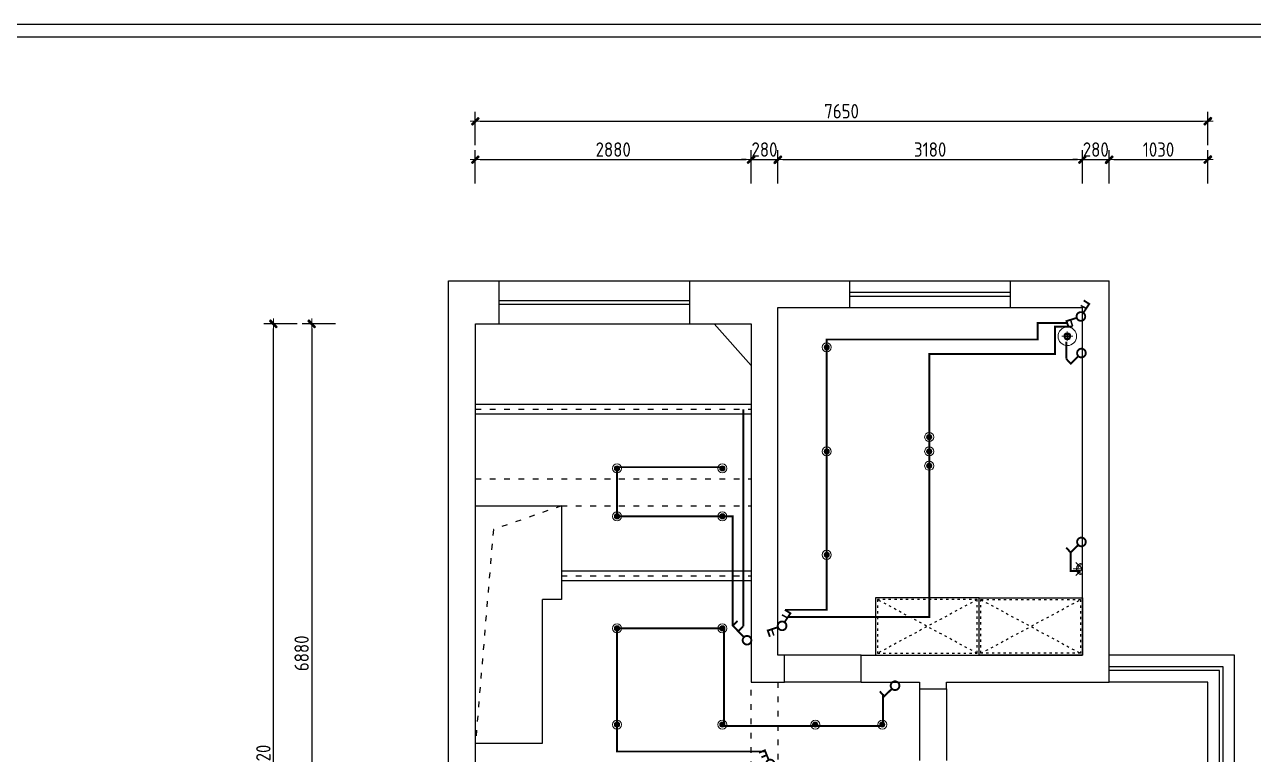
# Model space of a CAD drawing. Header units: millimetres. Extents: x -58733 to 427521, y -235734 to 553534.
# Drawn here: x 299084 to 311918, y -197216 to -189596 of the extents above; entities that cross this region are included whole.
import ezdxf

# ---------------------------------------------------------------- set-up
doc = ezdxf.new("R2010")
doc.units = ezdxf.units.MM
doc.linetypes.add('ACAD_ISO02W100', pattern=[15, 12, -3])
doc.linetypes.add('ACAD_ISO03W100', pattern=[30, 12, -18])
for name, color, linetype in [('00-墙体', 7, 'Continuous'), ('02-活动家具', 1, 'Continuous'), ('LAYER4', 4, 'Continuous'), ('图框', 251, 'Continuous'), ('顶面', 5, 'Continuous')]:
    doc.layers.add(name, color=color, linetype=linetype)
for name, color, linetype, lineweight in [('3.（平）顶-灯具', 1, 'Continuous', 5), ('墙体', 7, 'Continuous', 30), ('家具外线', 1, 'Continuous', 20), ('顶-灯具', 1, 'Continuous', 5)]:
    doc.layers.add(name, color=color, linetype=linetype, lineweight=lineweight)
doc.styles.add('CCD_DIM', font='ARCHS.SHX')
doc.dimstyles.new('海龍1：50', dxfattribs={"dimscale": 50, "dimtxt": 3, "dimasz": 1, "dimexe": 2, "dimexo": 2, "dimgap": 0.6, "dimtad": 1, "dimdec": 0, "dimrnd": 5, "dimdsep": 46, "dimtxsty": 'CCD_DIM', "dimblk": 'WS-cj', "dimcen": 1, "dimclrd": 242, "dimclre": 242, "dimclrt": 2, "dimadec": 0, "dimazin": 2, "dimtfac": 1, "dimtdec": 0, "dimtix": 1, "dimtmove": 2, "dimatfit": 3, "dimldrblk": 'CCD_Leader_Arrow', "dimfxl": 5, "dimfxlon": 1, "dimtolj": 1, "dimarcsym": 0})

# ---------------------------------------------------------------- blocks, each defined once
blk = doc.blocks.new('图框1比60')
at = {"layer": '图框', "color": 121}
blk.add_line((186038, 61389), (161670, 61389), dxfattribs=at)
at = {"layer": '图框', "color": 8}
blk.add_line((161809, 61249), (185898, 61249), dxfattribs=at)
blk = doc.blocks.new('WS-cj')
blk.add_hatch(color=1).paths.add_polyline_path([(0.59, 0.82), (-0.82, -0.59), (-0.59, -0.82), (0.82, 0.59)])
at = {"color": 1, "linetype": 'ByBlock', "lineweight": 0}
for p, q in [((-1.1, 0), (0, 0)), ((0, 0), (1.1, 0))]:
    blk.add_line(p, q, dxfattribs=at)
at = {"color": 1}
blk.add_lwpolyline([(0.59, 0.82), (-0.82, -0.59), (-0.59, -0.82), (0.82, 0.59)], close=True, dxfattribs=at)
blk = doc.blocks.new('*D1075')
at = {"color": 242, "lineweight": -2}
for p, q in [((234773, -191256), (234773, -190906)), ((237653, -191256), (237653, -190906)), ((234823, -191006), (237603, -191006))]:
    blk.add_line(p, q, dxfattribs=at)
at = {"layer": 'Defpoints', "color": 0}
for p in [(237653, -191006), (234773, -191406), (237653, -191406)]:
    blk.add_point(p, dxfattribs=at)
at = {"color": 242, "lineweight": -2, "xscale": 50, "yscale": 50, "zscale": 50, "rotation": 180}
blk.add_blockref('WS-cj', (234773, -191006), dxfattribs=at)
at = {"color": 242, "lineweight": -2, "xscale": 50, "yscale": 50, "zscale": 50}
blk.add_blockref('WS-cj', (237653, -191006), dxfattribs=at)
at = {"color": 2, "insert": (236213, -190901), "char_height": 150, "attachment_point": 5, "style": 'CCD_DIM'}
blk.add_mtext('\\A1;2880', dxfattribs=at)
blk = doc.blocks.new('CCD_Leader_Arrow')
at = {"color": 1, "linetype": 'ByBlock'}
blk.add_line((0, 0), (-1, 0), dxfattribs=at)
for points in [[(-0.86, 0.67), (-0.6, 0.85), (-0.24, 0), (0, 0)], [(-0.86, -0.67), (-0.6, -0.85), (-0.24, 0), (0, 0)]]:
    blk.add_solid(points, dxfattribs=at)
blk = doc.blocks.new('*D1076')
at = {"color": 242, "lineweight": -2}
for p, q in [((237653, -191256), (237653, -190906)), ((237933, -191256), (237933, -190906)), ((237603, -191006), (237553, -191006)), ((237653, -191006), (237933, -191006)), ((237983, -191006), (238033, -191006))]:
    blk.add_line(p, q, dxfattribs=at)
at = {"layer": 'Defpoints', "color": 0}
for p in [(237933, -191006), (237653, -191406), (237933, -191406)]:
    blk.add_point(p, dxfattribs=at)
at = {"color": 242, "lineweight": -2, "xscale": 50, "yscale": 50, "zscale": 50}
blk.add_blockref('WS-cj', (237653, -191006), dxfattribs=at)
at = {"color": 242, "lineweight": -2, "xscale": 50, "yscale": 50, "zscale": 50, "rotation": 180}
blk.add_blockref('WS-cj', (237933, -191006), dxfattribs=at)
at = {"color": 2, "insert": (237793, -190901), "char_height": 150, "attachment_point": 5, "style": 'CCD_DIM'}
blk.add_mtext('\\A1;280', dxfattribs=at)
blk = doc.blocks.new('*D1077')
at = {"color": 242, "lineweight": -2}
for p, q in [((237933, -191256), (237933, -190906)), ((241113, -191256), (241113, -190906)), ((237983, -191006), (241063, -191006))]:
    blk.add_line(p, q, dxfattribs=at)
at = {"layer": 'Defpoints', "color": 0}
for p in [(241113, -191006), (237933, -191406), (241113, -191406)]:
    blk.add_point(p, dxfattribs=at)
at = {"color": 242, "lineweight": -2, "xscale": 50, "yscale": 50, "zscale": 50, "rotation": 180}
blk.add_blockref('WS-cj', (237933, -191006), dxfattribs=at)
at = {"color": 242, "lineweight": -2, "xscale": 50, "yscale": 50, "zscale": 50}
blk.add_blockref('WS-cj', (241113, -191006), dxfattribs=at)
at = {"color": 2, "insert": (239523, -190901), "char_height": 150, "attachment_point": 5, "style": 'CCD_DIM'}
blk.add_mtext('\\A1;3180', dxfattribs=at)
blk = doc.blocks.new('*D1078')
at = {"color": 242, "lineweight": -2}
for p, q in [((241113, -191256), (241113, -190906)), ((241393, -191256), (241393, -190906)), ((241063, -191006), (241013, -191006)), ((241113, -191006), (241393, -191006)), ((241443, -191006), (241493, -191006))]:
    blk.add_line(p, q, dxfattribs=at)
at = {"layer": 'Defpoints', "color": 0}
for p in [(241393, -191006), (241113, -191406), (241393, -191406)]:
    blk.add_point(p, dxfattribs=at)
at = {"color": 242, "lineweight": -2, "xscale": 50, "yscale": 50, "zscale": 50}
blk.add_blockref('WS-cj', (241113, -191006), dxfattribs=at)
at = {"color": 242, "lineweight": -2, "xscale": 50, "yscale": 50, "zscale": 50, "rotation": 180}
blk.add_blockref('WS-cj', (241393, -191006), dxfattribs=at)
at = {"color": 2, "insert": (241253, -190901), "char_height": 150, "attachment_point": 5, "style": 'CCD_DIM'}
blk.add_mtext('\\A1;280', dxfattribs=at)
blk = doc.blocks.new('*D1079')
at = {"color": 242, "lineweight": -2}
for p, q in [((241393, -191256), (241393, -190906)), ((242423, -191256), (242423, -190906)), ((241443, -191006), (242373, -191006))]:
    blk.add_line(p, q, dxfattribs=at)
at = {"layer": 'Defpoints', "color": 0}
for p in [(242423, -191006), (241393, -191406), (242423, -191406)]:
    blk.add_point(p, dxfattribs=at)
at = {"color": 242, "lineweight": -2, "xscale": 50, "yscale": 50, "zscale": 50, "rotation": 180}
blk.add_blockref('WS-cj', (241393, -191006), dxfattribs=at)
at = {"color": 242, "lineweight": -2, "xscale": 50, "yscale": 50, "zscale": 50}
blk.add_blockref('WS-cj', (242423, -191006), dxfattribs=at)
at = {"color": 2, "insert": (241908, -190901), "char_height": 150, "attachment_point": 5, "style": 'CCD_DIM'}
blk.add_mtext('\\A1;1030', dxfattribs=at)
blk = doc.blocks.new('*D1080')
at = {"color": 242, "lineweight": -2}
for p, q in [((234773, -190856), (234773, -190506)), ((242423, -190856), (242423, -190506)), ((234823, -190606), (242373, -190606))]:
    blk.add_line(p, q, dxfattribs=at)
at = {"layer": 'Defpoints', "color": 0}
for p in [(242423, -190606), (234773, -191406), (242423, -191406)]:
    blk.add_point(p, dxfattribs=at)
at = {"color": 242, "lineweight": -2, "xscale": 50, "yscale": 50, "zscale": 50, "rotation": 180}
blk.add_blockref('WS-cj', (234773, -190606), dxfattribs=at)
at = {"color": 242, "lineweight": -2, "xscale": 50, "yscale": 50, "zscale": 50}
blk.add_blockref('WS-cj', (242423, -190606), dxfattribs=at)
at = {"color": 2, "insert": (238598, -190501), "char_height": 150, "attachment_point": 5, "style": 'CCD_DIM'}
blk.add_mtext('\\A1;7650', dxfattribs=at)
blk = doc.blocks.new('*D1089')
at = {"color": 242, "lineweight": -2}
for p, q in [((233314, -192721), (232964, -192721)), ((233064, -192771), (233064, -199551)), ((233314, -199601), (232964, -199601))]:
    blk.add_line(p, q, dxfattribs=at)
at = {"layer": 'Defpoints', "color": 0}
for p in [(233464, -192721), (233064, -199601), (233464, -199601)]:
    blk.add_point(p, dxfattribs=at)
at = {"color": 242, "lineweight": -2, "xscale": 50, "yscale": 50, "zscale": 50}
for p, rotation in [((233064, -192721), 90), ((233064, -199601), 270)]:
    blk.add_blockref('WS-cj', p, dxfattribs=dict(at, rotation=rotation))
at = {"color": 2, "insert": (232959, -196161), "char_height": 150, "attachment_point": 5, "rotation": 90, "style": 'CCD_DIM'}
blk.add_mtext('\\A1;6880', dxfattribs=at)
blk = doc.blocks.new('*D1092')
at = {"color": 242, "lineweight": -2}
for p, q in [((232914, -192721), (232564, -192721)), ((232664, -201791), (232664, -192771)), ((232914, -201841), (232564, -201841))]:
    blk.add_line(p, q, dxfattribs=at)
at = {"layer": 'Defpoints', "color": 0}
for p in [(232664, -192721), (233464, -192721), (233464, -201841)]:
    blk.add_point(p, dxfattribs=at)
at = {"color": 242, "lineweight": -2, "xscale": 50, "yscale": 50, "zscale": 50}
for p, rotation in [((232664, -192721), 90), ((232664, -201841), 270)]:
    blk.add_blockref('WS-cj', p, dxfattribs=dict(at, rotation=rotation))
at = {"color": 2, "insert": (232559, -197281), "char_height": 150, "attachment_point": 5, "rotation": 90, "style": 'CCD_DIM'}
blk.add_mtext('\\A1;9120', dxfattribs=at)
blk = doc.blocks.new('G$CD6A9BE6D')
at = {"layer": '3.（平）顶-灯具'}
h = blk.add_hatch(dxfattribs=at)
h.set_pattern_fill('ANSI31', color=251, scale=1.216033, style=0)
h.set_pattern_definition([(45, (-47617.527, 60887.1377), (-2.7300729, 2.7300729), [])])
edge = h.paths.add_edge_path()
edge.add_ellipse((47, 47), major_axis=(24.3, 0), ratio=1, start_angle=0, end_angle=360)
at = {"layer": '3.（平）顶-灯具', "color": 1}
for radius in [47.3, 27]:
    blk.add_circle((47, 47), radius, dxfattribs=at)
at = {"layer": '3.（平）顶-灯具', "color": 251}
blk.add_circle((47, 47), 24.3, dxfattribs=at)
blk = doc.blocks.new('bvfsdshg')
at = {"layer": '3.（平）顶-灯具', "color": 1}
for p, q in [((404693, 33682), (404693, 33423)), ((404693, 33552), (404787, 33646)), ((404693, 33552), (404787, 33458)), ((404693, 33552), (404826, 33552))]:
    blk.add_line(p, q, dxfattribs=at)
blk.add_arc((404693, 33552), 84.8, 270, 90, dxfattribs=at)
at = {"layer": '3.（平）顶-灯具', "color": 251}
blk.add_arc((404693, 33552), 64.8, 270, 90, dxfattribs=at)
blk = doc.blocks.new('rfgdf')
at = {"color": 2, "const_width": 20}
for points in [[(256742, -10810), (256772, -10701), (256705, -10684)], [(256747, -10896), (256791, -11000), (256854, -10972)]]:
    blk.add_lwpolyline(points, dxfattribs=at)
for points in [[(256773, -10840, 1), (256686, -10868, 1)], [(256704, -10892, 1), (256755, -10816, 1)]]:
    blk.add_lwpolyline(points, format="xyb", close=True, dxfattribs=at)
blk = doc.blocks.new('ytjyuj')
at = {"layer": 'LAYER4', "color": 2, "linetype": 'ACAD_ISO02W100', "ltscale": 10, "const_width": 19.5}
blk.add_lwpolyline([(169811, -103503), (169867, -103479)], dxfattribs=at)
at = {"layer": '家具外线', "color": 2, "xscale": 0.9616683163592435, "yscale": 0.9616683163215201, "zscale": 0.9616683163020617, "rotation": 217.3993560427109}
blk.add_blockref('rfgdf', (372248, 38249), dxfattribs=at)
blk = doc.blocks.new('fhgdfh')
at = {"color": 2, "const_width": 20.7, "elevation": 2860}
blk.add_lwpolyline([(30989, -203699), (31071, -203616), (31018, -203567)], dxfattribs=at)
blk.add_lwpolyline([(31002, -203742, 1), (30909, -203724, 1)], format="xyb", close=True, dxfattribs=at)
blk = doc.blocks.new('ee')
at = {"layer": 'LAYER4', "color": 2, "linetype": 'ACAD_ISO02W100', "ltscale": 10, "const_width": 19.3, "elevation": -1512}
blk.add_lwpolyline([(415736, 11540), (415664, 11511)], dxfattribs=at)
at = {"layer": 'LAYER4', "color": 2, "linetype": 'ByBlock', "const_width": 19.3, "elevation": 1538}
blk.add_lwpolyline([(415923, 11430), (415891, 11360)], dxfattribs=at)
at = {"color": 3, "linetype": 'ByBlock', "xscale": 1.159507040182462, "yscale": 1.15950704016559, "zscale": 1.15950704016104, "rotation": 37.39935604325913}
blk.add_blockref('rfgdf', (171662, -159384, 1538), dxfattribs=at)
blk = doc.blocks.new('开关-2')
at = {"color": 2, "const_width": 20}
for points in [[(-107, -130), (0, 0), (-55, 45)], [(-55, -61), (-109, -17)]]:
    blk.add_lwpolyline(points, dxfattribs=at)
blk.add_lwpolyline([(-93, -180, 1), (-179, -151, 1)], format="xyb", close=True, dxfattribs=at)
blk = doc.blocks.new('天花图')
at = {"layer": '顶-灯具'}
h = blk.add_hatch(dxfattribs=at)
h.set_pattern_fill('ACAD_ISO07W100', color=251, scale=1.091461, style=0)
h.set_pattern_definition([(0, (121034.4825, -187842.7524), (0, 5.45730332), [0.54573033, -3.274382])])
edge = h.paths.add_edge_path()
edge.add_ellipse((240955.7, -192850.6), major_axis=(27.4, 0), ratio=1, start_angle=0, end_angle=360)
for p, q in [((234493.4, -200360.6), (234493.4, -192270.6)), ((234493.4, -192270.6), (235023.4, -192270.6)), ((235023.4, -192720.6), (235023.4, -192270.6)), ((237013.4, -192720.6), (237013.4, -192270.6)), ((237013.4, -192270.6), (238683.4, -192270.6)), ((238683.4, -192550.6), (238683.4, -192270.6)), ((240363.4, -192270.6), (241393.4, -192270.6)), ((240363.4, -192550.6), (240363.4, -192270.6)), ((241393.4, -196460.6), (241393.4, -192270.6)), ((237933.4, -192550.6), (238683.4, -192550.6)), ((237933.4, -196180.6), (237933.4, -192550.6)), ((240363.4, -192550.6), (241113.4, -192550.6)), ((241113.4, -196180.6), (241113.4, -192550.6)), ((234773.4, -200360.6), (234773.4, -192720.6)), ((234773.4, -192720.6), (235023.4, -192720.6)), ((237013.4, -192720.6), (237653.4, -192720.6)), ((237268.4, -192720.6), (237653.4, -193154.4)), ((237653.4, -192720.6), (237653.4, -196460.6)), ((238003.4, -196180.6), (237933.4, -196180.6)), ((238003.4, -196460.6), (238003.4, -196180.6)), ((238803.4, -196460.6), (238803.4, -196180.6)), ((238803.4, -196180.6), (241113.4, -196180.6)), ((237653.4, -196460.6), (238003.4, -196460.6)), ((238803.4, -196460.6), (239413.4, -196460.6)), ((239413.4, -196460.6), (239413.4, -196530.6)), ((239693.4, -196530.6), (239693.4, -196460.6)), ((239693.4, -196460.6), (241393.4, -196460.6)), ((239413.4, -196530.6), (239693.4, -196530.6))]:
    blk.add_line(p, q)
at = {"color": 12}
for p, q in [((235023.4, -192270.6), (237013.4, -192270.6)), ((238683.4, -192270.6), (240363.4, -192270.6)), ((238683.4, -192550.6), (240363.4, -192550.6)), ((235023.4, -192720.6), (237013.4, -192720.6))]:
    blk.add_line(p, q, dxfattribs=at)
for points in [[(242703.4, -197460.6), (242703.4, -196180.6), (241393.4, -196180.6)], [(242423.4, -197460.6), (242423.4, -196460.6), (241393.4, -196460.6)]]:
    blk.add_lwpolyline(points, dxfattribs=at)
at = {"layer": '00-墙体', "color": 42}
for p, q in [((235023.4, -192475.6), (237013.4, -192475.6)), ((238683.4, -192390.6), (240363.4, -192390.6)), ((238683.4, -192430.6), (240363.4, -192430.6)), ((235023.4, -192515.6), (237013.4, -192515.6))]:
    blk.add_line(p, q, dxfattribs=at)
at = {"layer": '00-墙体', "color": 2, "linetype": 'ACAD_ISO03W100', "ltscale": 5}
for p, q in [((234773.4, -193610.6), (237653.4, -193610.6)), ((235673.4, -195350.6), (237653.4, -195350.6))]:
    blk.add_line(p, q, dxfattribs=at)
at = {"layer": '00-墙体', "color": 250, "linetype": 'ACAD_ISO03W100', "ltscale": 5}
for p, q in [((234773.4, -194340.6), (237653.4, -194340.6)), ((235673.4, -194620.6), (237653.4, -194620.6))]:
    blk.add_line(p, q, dxfattribs=at)
at = {"layer": '00-墙体', "color": 8, "linetype": 'ACAD_ISO03W100', "ltscale": 5}
for p, q in [((237653.4, -197350.6), (237653.4, -196460.6)), ((237933.4, -196460.6), (237933.4, -197350.6))]:
    blk.add_line(p, q, dxfattribs=at)
blk.add_lwpolyline([(235673.4, -194620.6), (234961.2, -194869.5), (234773.4, -197100.6)], dxfattribs=at)
at = {"layer": '00-墙体', "color": 42}
for points in [[(242583.4, -197460.6), (242583.4, -196300.6), (241393.4, -196300.6)], [(242543.4, -197460.6), (242543.4, -196340.6), (241393.4, -196340.6)]]:
    blk.add_lwpolyline(points, dxfattribs=at)
at = {"layer": '02-活动家具'}
for p, q in [((234773.4, -193560.6), (237653.4, -193560.6)), ((234773.4, -194620.6), (235673.4, -194620.6)), ((235673.4, -194620.6), (235673.4, -195600.6)), ((235673.4, -195400.6), (237653.4, -195400.6)), ((235473.4, -197100.6), (235473.4, -195600.6)), ((235673.4, -195600.6), (235473.4, -195600.6)), ((238803.4, -196180.6), (238003.4, -196180.6)), ((238803.4, -196460.6), (238003.4, -196460.6)), ((239413.4, -196530.6), (239413.4, -197280.6)), ((239693.4, -196530.6), (239693.4, -197280.6)), ((234773.4, -197100.6), (235473.4, -197100.6))]:
    blk.add_line(p, q, dxfattribs=at)
at = {"layer": '02-活动家具', "color": 251}
for p, q in [((234773.4, -193660.6), (237653.4, -193660.6)), ((235673.4, -195300.6), (237653.4, -195300.6))]:
    blk.add_line(p, q, dxfattribs=at)
at = {"layer": '02-活动家具', "color": 251, "linetype": 'ACAD_ISO03W100', "ltscale": 2}
for p, q in [((240013.4, -196160.6), (238973.4, -195600.6)), ((240013.4, -195600.6), (238973.4, -196160.6)), ((240053.4, -196160.6), (241093.4, -195600.6)), ((240053.4, -195600.6), (241093.4, -196160.6))]:
    blk.add_line(p, q, dxfattribs=at)
at = {"layer": '02-活动家具'}
for points in [[(238953.4, -195580.6), (238953.4, -196180.6), (240033.4, -196180.6), (240033.4, -195580.6)], [(241113.4, -195580.6), (241113.4, -196180.6), (240033.4, -196180.6), (240033.4, -195580.6)]]:
    blk.add_lwpolyline(points, close=True, dxfattribs=at)
at = {"layer": '02-活动家具', "color": 251, "linetype": 'ACAD_ISO03W100', "ltscale": 2}
for points in [[(238973.4, -195600.6), (238973.4, -196160.6), (240013.4, -196160.6), (240013.4, -195600.6)], [(241093.4, -195600.6), (241093.4, -196160.6), (240053.4, -196160.6), (240053.4, -195600.6)]]:
    blk.add_lwpolyline(points, close=True, dxfattribs=at)
at = {"layer": '顶-灯具', "color": 251}
for p, q in [((241014.3, -192850.6), (240897.1, -192850.6)), ((240955.7, -192899.4), (240955.7, -192801.7))]:
    blk.add_line(p, q, dxfattribs=at)
at = {"layer": '顶-灯具', "color": 1}
for radius in [97, 36.3]:
    blk.add_circle((240955.7, -192850.6), radius, dxfattribs=at)
at = {"layer": '顶-灯具', "color": 251}
blk.add_circle((240955.7, -192850.6), 27.4, dxfattribs=at)
at = {"color": 0, "xscale": -1, "rotation": 180}
for p in [(238396.1, -192918.8), (239466.1, -193856), (238396.1, -194006), (239466.1, -194006), (239466.1, -194156), (236206.1, -194183.3), (237306.1, -194183.3), (238396.1, -195085.6), (236206.1, -195853.3), (237306.1, -195853.3), (236206.1, -196858.3), (237306.1, -196858.3), (238276.1, -196858.3), (238976.1, -196858.3)]:
    blk.add_blockref('G$CD6A9BE6D', p, dxfattribs=at)
at = {"color": 0}
for p in [(236206.1, -194777.9), (237306.1, -194777.9)]:
    blk.add_blockref('G$CD6A9BE6D', p, dxfattribs=at)
at = {"layer": '顶-灯具', "color": 1, "xscale": 0.7324562564005865, "yscale": 0.7324562564005865, "zscale": 0.7324562553862717, "rotation": 180}
blk.add_blockref('bvfsdshg', (537533.4, -170704.9), dxfattribs=at)
for base, p1, p2, picture, middle in [((242423.4, -190605.6), (234773.4, -191405.6), (242423.4, -191405.6), '*D1080', (238598.4, -190500.6)), ((237653.4, -191005.6), (234773.4, -191405.6), (237653.4, -191405.6), '*D1075', (236213.4, -190900.6)), ((237933.4, -191005.6), (237653.4, -191405.6), (237933.4, -191405.6), '*D1076', (237793.4, -190900.6)), ((241113.4, -191005.6), (237933.4, -191405.6), (241113.4, -191405.6), '*D1077', (239523.4, -190900.6)), ((241393.4, -191005.6), (241113.4, -191405.6), (241393.4, -191405.6), '*D1078', (241253.4, -190900.6)), ((242423.4, -191005.6), (241393.4, -191405.6), (242423.4, -191405.6), '*D1079', (241908.4, -190900.6))]:
    dim = blk.add_linear_dim(base=base, p1=p1, p2=p2, dimstyle='海龍1：50')
    dim.commit()
    dim.dimension.update_dxf_attribs({"geometry": picture, "text_midpoint": middle})
for base, p1, p2, picture, middle in [((232664.3, -192720.6), (233464.3, -201840.6), (233464.3, -192720.6), '*D1092', (232559.3, -197280.6)), ((233064.3, -199600.6), (233464.3, -192720.6), (233464.3, -199600.6), '*D1089', (232959.3, -196160.6))]:
    dim = blk.add_linear_dim(base=base, p1=p1, p2=p2, angle=90, dimstyle='海龍1：50')
    dim.commit()
    dim.dimension.update_dxf_attribs({"geometry": picture, "text_midpoint": middle})

msp = doc.modelspace()

# ---------------------------------------------------------------- linework, layer by layer
at = {"color": 3, "linetype": 'ACAD_ISO02W100', "lineweight": 140, "ltscale": 10}
msp.add_lwpolyline([(307025.4, -195707.2, 20, 20, 0), (307460.2, -195707.2, 20, 20, 0), (307460.2, -192884.4, 20, 20, 0), (309665.3, -192884.4, 20, 20, 0), (309665.3, -192710.9, 20, 20, 0), (309978.3, -192710.9, 20, 20, 0)], format="xyseb", dxfattribs=at)
at = {"color": 3, "linetype": 'ACAD_ISO02W100', "lineweight": 140, "ltscale": 10, "const_width": 20}
for points in [[(307062, -195780.6), (308533.1, -195780.6), (308533.1, -193036.7), (309844.4, -193036.7), (309844.4, -192750.8), (310029, -192750.8)], [(309962.8, -193086), (309962.8, -192907.7)], [(310009.4, -195108.4), (310009.4, -195302.2), (310107.8, -195302.2)], [(305272, -195900.6), (306387.5, -195900.6)], [(305272, -195900.6), (305272, -196973.5)], [(306387.5, -195900.6), (306387.5, -196920.6), (308048.8, -196920.6), (308048.8, -196584.1)], [(305272, -196917), (305272, -197186.2), (306813, -197186.2)]]:
    msp.add_lwpolyline(points, dxfattribs=at)
at = {"color": 3, "linetype": 'ACAD_ISO02W100', "lineweight": 140, "ltscale": 10, "const_width": 20, "elevation": 1316.5}
for points in [[(306589.5, -195879.8), (306589.5, -193614.3)], [(306480.4, -195872.3), (306480.4, -194730.6), (305272.5, -194730.6), (305272.5, -194217.7), (306387, -194217.7)]]:
    msp.add_lwpolyline(points, dxfattribs=at)

# ---------------------------------------------------------------- block references
msp.add_blockref('天花图', (69018.6, 0))
at = {"color": 3, "rotation": 180}
msp.add_blockref('ytjyuj', (476646.7, -300725.9), dxfattribs=at)
at = {"layer": '墙体', "color": 0, "xscale": 0.9120113186390109, "yscale": 0.9120113186390109, "zscale": 0.9120113186390109}
msp.add_blockref('图框1比60', (148877.4, -245583.6), dxfattribs=at)
at = {"layer": '家具外线', "color": 40, "xscale": -0.9573409554116934, "yscale": 0.9573409554054654, "zscale": 0.9573409554151272}
for p, rotation in [((115079.8, -163391, -2738), 89.99999999999993), ((115079.8, -165363.1, -2738), 89.99999999999993), ((113133, -166864.1, -2738), 89.99999999999994)]:
    msp.add_blockref('fhgdfh', p, dxfattribs=dict(at, rotation=rotation))
at = {"layer": '家具外线', "xscale": -0.9925711025927247, "yscale": 0.9925711025898775, "zscale": 0.9925711025769096, "rotation": 4.919460952873803}
msp.add_blockref('开关-2', (306480.4, -195872.3, 1316.5), dxfattribs=at)
at = {"layer": '顶面', "color": 252, "xscale": 0.8560285260187195, "yscale": 0.8560285260187195, "zscale": 0.8560285260187195, "rotation": 86.10156038515588}
for p in [(295669.2, -548412.2, -1316.5), (292548.8, -551642.5, -1316.5)]:
    msp.add_blockref('ee', p, dxfattribs=at)

doc.saveas('drawing.dxf')
